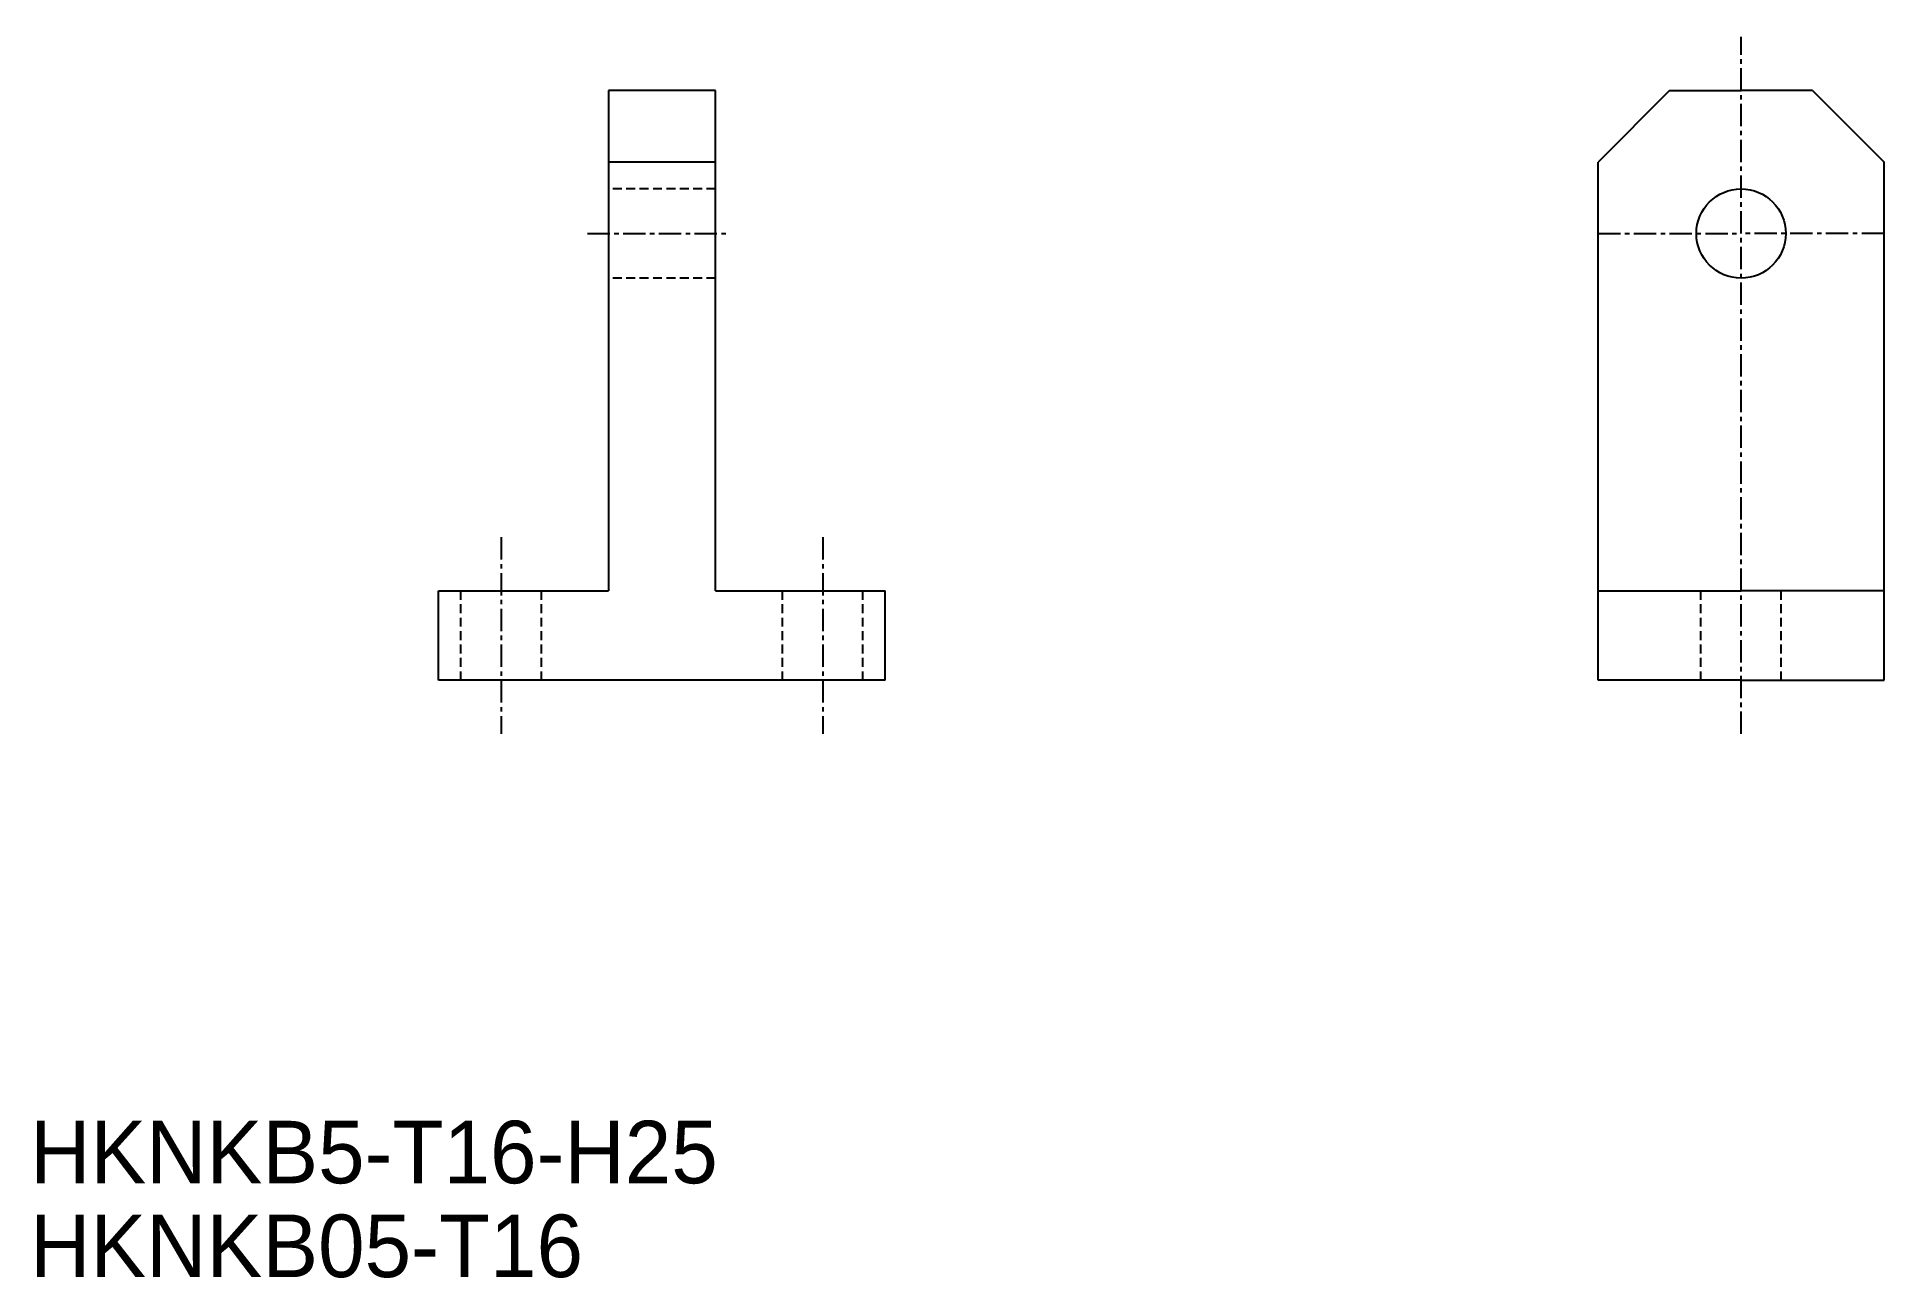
# Model space of a CAD drawing. Extents: x 1 to 104, y 1 to 70.
import ezdxf

# ---------------------------------------------------------------- set-up
doc = ezdxf.new("R2010")
doc.units = 0
doc.linetypes.add('CENTER', pattern=[2, 1.25, -0.25, 0.25, -0.25])
doc.linetypes.add('DASHED', pattern=[0.75, 0.5, -0.25])
doc.layers.get('0').update_dxf_attribs({"linetype": 'CONTINUOUS'})
doc.layers.add('CENTER', color=1, linetype='CENTER')

msp = doc.modelspace()

# ---------------------------------------------------------------- linework, layer by layer
at = {"color": 7, "linetype": 'CONTINUOUS'}
for p, q in [((32.82, 67.33), (32.82, 39.33)), ((38.82, 67.33), (32.82, 67.33)), ((38.82, 39.33), (38.82, 67.33)), ((92.22, 67.33), (88.22, 63.33)), ((92.22, 67.33), (96.22, 67.33)), ((100.22, 67.33), (96.22, 67.33)), ((100.22, 67.33), (104.22, 63.33)), ((38.82, 63.33), (32.82, 63.33)), ((88.22, 34.33), (88.22, 63.33)), ((104.22, 34.33), (104.22, 63.33)), ((23.32, 34.33), (23.32, 39.33)), ((23.32, 39.33), (32.82, 39.33)), ((38.82, 39.33), (48.32, 39.33)), ((48.32, 34.33), (48.32, 39.33)), ((88.22, 39.33), (96.22, 39.33)), ((104.22, 39.33), (96.22, 39.33)), ((48.32, 34.33), (23.32, 34.33)), ((96.22, 34.33), (88.22, 34.33)), ((96.22, 34.33), (104.22, 34.33))]:
    msp.add_line(p, q, dxfattribs=at)
at = {"color": 3, "linetype": 'DASHED'}
for p, q in [((38.82, 61.83), (32.82, 61.83)), ((38.82, 56.83), (32.82, 56.83)), ((24.57, 34.33), (24.57, 39.33)), ((29.07, 34.33), (29.07, 39.33)), ((42.57, 34.33), (42.57, 39.33)), ((47.07, 34.33), (47.07, 39.33)), ((93.97, 34.33), (93.97, 39.33)), ((98.47, 34.33), (98.47, 39.33))]:
    msp.add_line(p, q, dxfattribs=at)
at = {"color": 7, "linetype": 'CONTINUOUS'}
msp.add_circle((96.22, 59.33), 2.5, dxfattribs=at)
at = {"layer": 'CENTER', "color": 1, "linetype": 'CENTER'}
for p, q in [((96.22, 31.33), (96.22, 70.33)), ((31.65, 59.33), (39.65, 59.33)), ((88.22, 59.33), (96.22, 59.33)), ((104.22, 59.33), (96.22, 59.33)), ((26.82, 42.33), (26.82, 31.33)), ((44.82, 42.33), (44.82, 31.33))]:
    msp.add_line(p, q, dxfattribs=at)

# ---------------------------------------------------------------- texts
at = {"color": 7, "linetype": 'CONTINUOUS'}
for s, p in [('HKNKB5-T16-H25', (0.45, 6.18)), ('HKNKB05-T16', (0.45, 0.93))]:
    msp.add_text(s, height=3.5, dxfattribs=at).set_placement(p)

doc.saveas('drawing.dxf')
